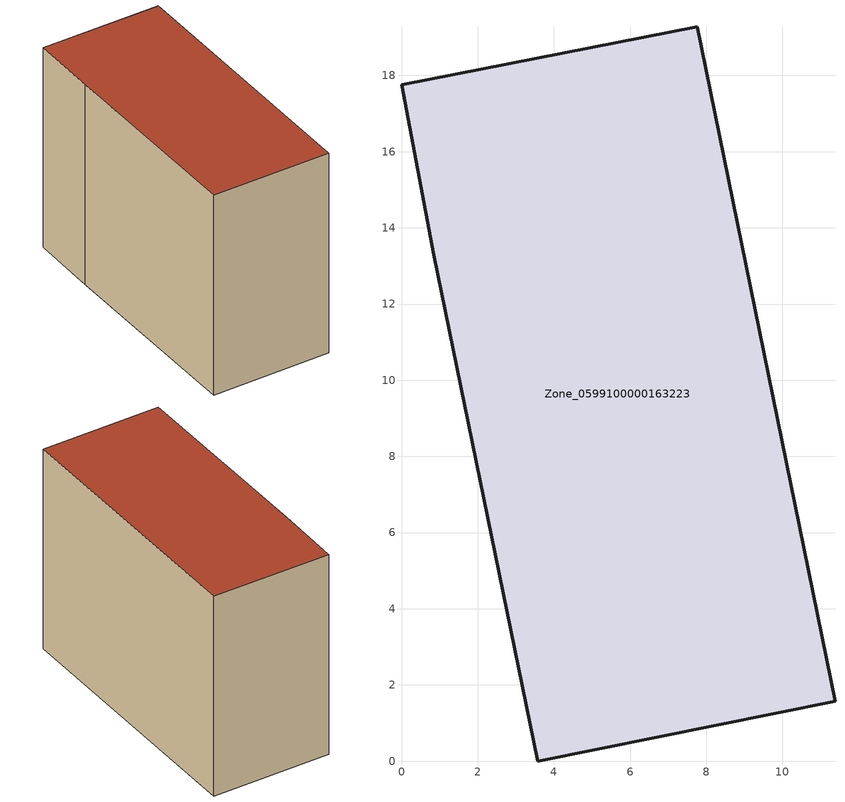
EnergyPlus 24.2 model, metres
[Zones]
Zone_0599100000163223
 floor ground (C_G): 7.77,19.28 11.38,1.58 3.58,0 0.85,13.29 0,17.76 z0
 wall outside (C_F): 3.58,0 11.38,1.58 7.77,19.28 0,17.76 0.85,13.29 3.58,0 z0:13.99
 roof outside (C_R): 11.38,1.58 7.77,19.28 0,17.76 0.85,13.29 3.58,0 z13.99
[BUILDING]
Pand.0599100000163223: North Axis=0; Terrain=City; Loads Convergence Tolerance Value=0.04; Temperature Convergence Tolerance Value=0.4; Solar Distribution=FullExterior; Maximum Number of Warmup Days=25; Minimum Number of Warmup Days=1
[Site:Location]
Rotterdam.The.Hague.AP_ZH_NLD Design_Conditions: Latitude=51.96; Longitude=4.45; Time Zone=1; Elevation=-4.5
[SITE:GROUNDTEMPERATURE:BUILDINGSURFACE]
18, 18, 18, 18, 18, 18, 18, 18, 18, 18, 18, 18
[MATERIAL] Thermal Absorptance=0.9; Solar Absorptance=0.7; Visible Absorptance=0.7
Name | Roughness | Thickness | Conductivity | Density | Specific Heat
G.TI.1946 | MediumSmooth | 0.15 | 1 | 540 | 1210
F.TI.1946 | Rough | 0.3 | 0.857143 | 1920 | 840
R.TI.1946 | MediumRough | 0.2 | 0.1 | 1500 | 1000
[CONSTRUCTION]
C_G: G.TI.1946
C_F: F.TI.1946
C_R: R.TI.1946
[ZONE]
Zone_0599100000163223: Type=1; Multiplier=1; Ceiling Height=Autocalculate; Volume=Autocalculate; Floor Area=autocalculate; Part of Total Floor Area=Yes
[ZONEINFILTRATION:DESIGNFLOWRATE]
Infil_Zone_0599100000163223: Zone or ZoneList or Space or SpaceList=Zone_0599100000163223; Schedule=AlwaysOn; Design Flow Rate Calculation Method=Flow/Area; Flow Rate per Floor Area=0.003; Constant Term Coefficient=1; Temperature Term Coefficient=0; Velocity Term Coefficient=0; Velocity Squared Term Coefficient=0
[HVACTEMPLATE:ZONE:IDEALLOADSAIRSYSTEM]
Zone_0599100000163223: Maximum Heating Supply Air Temperature=50; Minimum Cooling Supply Air Temperature=13; Maximum Heating Supply Air Humidity Ratio=0.0156; Minimum Cooling Supply Air Humidity Ratio=0.0077; Heating Limit=NoLimit; Cooling Limit=NoLimit; Dehumidification Control Type=ConstantSensibleHeatRatio; Cooling Sensible Heat Ratio=0.7; Dehumidification Setpoint=60; Humidification Control Type=None; Humidification Setpoint=30; Outdoor Air Method=None; Outdoor Air Flow Rate per Person=0.00944; Outdoor Air Flow Rate per Zone Floor Area=0; Outdoor Air Flow Rate per Zone=0; Demand Controlled Ventilation Type=None; Outdoor Air Economizer Type=NoEconomizer; Heat Recovery Type=None; Sensible Heat Recovery Effectiveness=0.7; Latent Heat Recovery Effectiveness=0.65
[ZONECONTROL:THERMOSTAT]
ThermostatControl_Zone_0599100000163223: Zone or ZoneList=Zone_0599100000163223; Control Type Schedule=DualSetpointControlType; Control 1=Thermostat_Zone_0599100000163223; Temperature Difference Between Cutout And Setpoint=0
[THERMOSTATSETPOINT:DUALSETPOINT]
Thermostat_Zone_0599100000163223: Heating Setpoint Temperature Schedule=HeatingSetpoint_Zone_0599100000163223; Cooling Setpoint Temperature Schedule=CoolingSetpoint_Zone_0599100000163223
[SCHEDULE:COMPACT]
HeatingSetpoint_Zone_0599100000163223: Through: 12/31, For: AllDays, Until: 24:00, 21
CoolingSetpoint_Zone_0599100000163223: Through: 12/31, For: AllDays, Until: 24:00, 24
DualSetpointControlType: Through: 12/31, For: AllDays, Until: 24:00, 4
AlwaysOn: Through: 12/31, For: AllDays, Until: 24:00, 1
